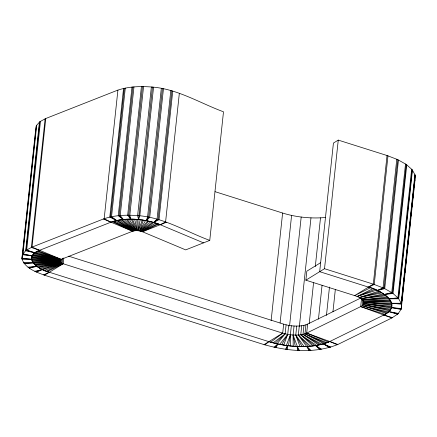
<?xml version="1.0" encoding="UTF-8"?>
<svg xmlns="http://www.w3.org/2000/svg" width="437" height="437" viewBox="0 0 437 437"><rect width="100%" height="100%" fill="white"/><g stroke="black" fill="none" stroke-linecap="round" stroke-linejoin="round"><path stroke-width="0.66" d="M35.594 130.035L36.337 125.659L39.8 121.737L45.77 118.514L117.116 90.393C128.418 86.368 140.621 86.133 152.458 87.061C177.875 89.148 200.048 103.148 223.498 111.796L209.755 240.399C186.304 231.752 164.132 217.752 138.715 215.67C126.877 214.736 114.674 214.977 103.372 218.997L32.027 247.118L26.056 250.341L22.593 254.263L21.85 258.638C24.996 268.34 35.894 271.918 44.525 275.223L264.041 344.618C287.846 351.261 314.438 353.91 337.856 344.465L391.863 317.967L398.025 313.842L401.27 309.003L401.406 303.726L415.15 175.122L412.173 169.698L406.252 164.432L397.714 159.62L387.04 155.523L338.26 140.102L333.426 143.079L319.682 271.683L368.462 287.104C380.387 289.179 404.17 305.266 383.779 315.022L329.771 341.516C310.488 349.371 288.491 347.158 268.875 341.641L49.359 272.251C38.817 270.252 21.533 257.06 39.592 250.292L110.943 222.171C126.927 216.943 144.713 218.877 160.264 224.722L203.511 242.857M415.013 180.399L415.15 175.122M153.545 87.22L139.802 215.823L138.551 219.571L152.458 87.061M35.676 129.554L21.932 258.163L31.644 259.294L22.074 259.141M22.287 257.109L22.506 255.077M36.337 125.659L22.511 254.744L32.223 255.874L22.97 253.831L36.713 125.228M39.417 122.163L25.674 250.772L34.927 252.81L26.706 249.986L40.45 121.382M39.8 121.737L26.056 250.341L34.927 252.81M45.115 118.864L31.371 247.468L39.592 250.292A35.206 13.924 6.1 0 0 49.359 272.251L43.547 274.846M45.77 118.514L32.027 247.118L61.218 259.36A7.041 2.786 6.1 0 0 63.168 263.751L282.69 333.147A18.305 7.243 6.1 0 0 306.676 333.098L337.856 344.465M60.929 259.288L60.585 262.506L37.844 266.931M61.704 259.108L61.289 262.965L41.712 269.154M62.715 258.24L62.163 263.385L46.338 271.148M44.525 275.223L63.168 263.751L63.786 257.967M117.908 90.159L104.164 218.762L110.943 222.171A35.206 13.924 6.1 0 1 160.264 224.722L165.59 221.936L179.334 93.332M123.545 88.487L109.802 217.091L116.581 220.499L111.533 216.719L125.277 88.11M124.337 88.252L110.594 216.861L116.581 220.499M131.985 87.094L118.241 215.698L123.294 219.483L120.224 215.512L133.968 86.908M132.924 86.952L119.181 215.556L123.294 219.483M141.419 86.592L127.675 215.195L130.739 219.166L129.811 215.206L143.555 86.602M142.462 86.548L128.718 215.151L130.739 219.166M151.36 87.007L137.617 215.61L138.551 219.571M161.329 88.318L147.58 216.927L146.329 220.674L149.705 217.326L163.449 88.716M162.417 88.476L148.673 217.08L146.329 220.674M170.807 90.464L157.063 219.068L153.693 222.417L159.013 219.636L172.757 91.033M171.839 90.71L158.096 219.314L153.693 222.417M271.12 320.66L282.619 213.037L215.075 191.685M280.095 323.025L291.599 215.403M270.754 342.166L282.69 333.147L283.651 324.145L68.68 256.186M286.093 324.822L285.132 333.824L277.063 343.788M288.677 325.368L287.715 334.371L283.695 345.055M289.545 326.007L301.191 217.031M291.348 325.762L290.387 334.764L288.425 345.754M294.052 326.002L293.09 335.004L293.2 346.175M296.718 326.078L295.756 335.081L300.001 346.497M299.301 325.991L298.34 334.993L306.616 346.399M299.4 326.155L310.975 217.855M391.863 317.967L360.683 306.599A18.305 7.243 6.1 0 0 354.653 295.603L305.867 280.183L306.829 271.18L320.643 262.681M301.732 325.74L300.771 334.742L312.903 345.891M303.966 325.336L303.005 334.338L318.726 344.984M305.949 324.784L304.988 333.786L323.954 343.69M328.471 342.045L306.676 333.098L307.637 324.096L361.038 297.892M309.221 323.424L313.564 282.815M315.296 266.57L320.507 217.834M318.442 319.179L322.058 285.334M305.867 280.183L324.516 268.706L338.26 140.102M326.444 315.481L329.482 287.054M332.956 311.734L335.343 289.398M306.676 333.098L360.683 306.599L361.508 298.881M362.868 299.258L362.186 305.687L386.428 313.411M387.04 155.523L373.296 284.132L354.653 295.603L370.379 287.797M387.974 155.883L374.23 284.487L368.462 287.104A46.469 18.381 6.1 0 1 383.779 315.022L392.404 317.606M396.78 159.259L383.036 287.863L377.268 290.479L384.718 288.644L398.462 160.04M397.714 159.62L383.97 288.223L377.268 290.479M405.509 164.012L391.76 292.615L384.314 294.451L393.027 293.495L406.771 164.891M406.252 164.432L392.508 293.036L398.429 298.302L401.406 303.726L391.65 303.267L401.144 303.251L414.888 174.647M411.654 169.234L397.91 297.843L389.198 298.793L398.691 298.777L412.435 170.173M412.173 169.698L398.429 298.302L389.198 298.793M415.139 175.581L401.395 304.185L391.65 303.267M401.128 308.074L400.986 309.423L391.541 307.626L401.281 308.538L415.024 179.935M401.417 305.365L401.636 303.333M401.854 301.306L402.073 299.274M402.286 297.242L402.433 295.887M402.723 293.183L402.941 291.151M403.154 289.119L403.373 287.087M403.591 285.061L403.804 283.029M404.023 280.996L404.241 278.964M404.46 276.938L404.673 274.906M404.891 272.874L405.11 270.842M405.328 268.815L405.541 266.783M405.76 264.751L405.978 262.724M406.192 260.692L406.41 258.66M406.628 256.628L406.847 254.602M407.06 252.57L407.279 250.538M407.497 248.506L407.716 246.479M407.929 244.447L408.147 242.415M408.366 240.383L408.579 238.356M408.797 236.324L409.016 234.292M409.234 232.266L409.447 230.233M409.666 228.201L409.955 225.492M410.103 224.143L410.316 222.111M410.534 220.079L410.753 218.047M410.966 216.02L411.255 213.311M411.403 211.956L411.692 209.252M411.911 207.22L412.053 205.865M412.342 203.156L412.561 201.129M412.774 199.097L412.992 197.065M413.211 195.033L413.353 193.684M413.642 190.974L413.861 188.942M414.079 186.91L414.298 184.884M414.511 182.852L414.729 180.82M137.923 219.554L138.398 230.752L140.119 219.735M286.552 349.458L287.448 345.634L287.59 349.545M138.398 230.752L142.298 220.057M147.668 220.98L139.49 230.911L143.385 220.215M286.366 345.449L290.387 334.764L290.501 345.94M275.938 347.655L277.85 344.006L273.972 347.229M285.536 349.283L287.448 345.634M139.49 230.911L145.565 220.532M281.641 344.749L287.715 334.371L279.653 344.334M152.797 222.209L140.539 231.135L148.722 221.204M274.922 347.481L277.85 344.006M275.075 343.367L285.132 333.824L273.196 342.848M140.539 231.135L150.825 221.646M264.997 344.869L268.875 341.641A46.469 18.381 6.1 0 0 329.771 341.516L337.178 344.722M157.566 223.722L141.528 231.419L153.786 222.493M264.041 344.618L282.69 333.147M141.528 231.419L155.763 223.056M376.47 290.19L357.144 296.505L372.876 288.699M47.343 271.514L63.168 263.751M158.467 224.055L142.429 231.752A7.041 2.786 6.1 0 0 132.564 231.239L103.372 218.997M36.555 272.136L42.367 269.542L34.807 271.311M357.144 296.505L374.793 289.398M44.328 270.416L62.163 263.385L42.586 269.574M166.508 222.258L142.429 231.752L185.676 249.888L209.755 240.399M35.577 271.759L42.367 269.542M381.709 292.877L359.323 297.531L378.65 291.217M359.323 297.531L380.321 292.009M39.969 268.313L61.289 262.965L38.554 267.389M29.317 268.116L36.877 266.346L28.039 267.182M385.964 295.794L361.126 298.662L383.517 294.008M384.314 294.451L392.508 293.036L383.97 288.223L373.296 284.132L324.516 268.706M361.126 298.662L384.904 294.871M28.552 267.668L36.877 266.346M36.424 266.007L60.585 262.506L35.375 265.03M389.116 298.853L362.508 299.858L387.346 296.991M34.851 264.543L60.055 262.014L33.146 262.571M24.39 263.691L33.228 262.856L23.658 262.703M362.508 299.858L388.411 297.908M33.796 263.571L60.055 262.014M23.877 263.205L33.228 262.856M391.071 301.978L363.426 301.088L390.033 300.088M32.819 262.069L59.732 261.517L31.934 260.081M363.426 301.088L390.744 301.033M32.169 261.069L59.732 261.517M391.787 305.081L363.857 302.322L391.503 303.212M31.819 259.583L59.612 261.02L31.781 257.639M21.85 258.638L31.644 259.294M363.857 302.322L391.836 304.157M31.584 258.589L59.612 261.02M391.235 308.074L363.792 303.518L391.721 306.277M31.874 257.158L59.711 260.545L32.682 255.312M363.792 303.518L391.667 307.2M391.541 307.626L401.27 309.003M32.065 256.202L59.711 260.545M389.433 310.876L363.229 304.649L390.673 309.205M22.593 254.263L32.223 255.874M397.49 314.203L388.864 311.614L398.309 313.416M32.988 254.869L60.016 260.097L34.61 253.181M363.229 304.649L390.236 310.079M33.6 253.979L60.016 260.097M388.389 311.909L362.186 305.687L387.581 312.706M388.864 311.614L398.025 313.842M35.118 252.788L60.525 259.698L37.516 251.308M36.134 251.991L60.525 259.698M360.683 306.599L384.931 314.318M38.21 250.969L61.218 259.36L132.564 231.239L112.473 221.679M326.778 342.739L304.988 333.786L325.478 343.264M329.312 347.546L323.407 343.914L330.814 347.115M113.232 221.433L133.329 230.993L116.521 220.565M323.407 343.914L330.137 347.366M321.971 344.247L303.005 334.338L320.441 344.673M114.762 220.936L133.329 230.993M319.764 349.48L315.618 345.58L321.528 349.207M117.4 220.385L134.208 230.807L121.098 219.773M316.492 345.388L300.771 334.742L314.777 345.7M119.154 220.013L134.208 230.807M315.618 345.58L320.703 349.387M122.07 219.658L135.18 230.692L126.091 219.319M310.472 346.142L298.34 334.993L308.598 346.333M308.954 350.43L306.763 346.437L310.904 350.337M124.01 219.418L135.18 230.692M306.763 346.437L309.964 350.43M127.129 219.27L136.218 230.643L131.373 219.216M304.037 346.486L295.756 335.081L302.054 346.557M129.21 219.172L136.218 230.643M297.373 350.365L297.231 346.459L299.421 350.452M132.46 219.237L137.3 230.665L136.825 219.461M297.329 346.421L293.09 335.004L295.275 346.361M297.231 346.459L298.411 350.452M134.623 219.281L137.3 230.665M307.637 324.096A18.305 7.243 6.1 0 1 283.651 324.145M325.68 217.44A46.469 18.381 6.1 0 1 282.619 213.037"/></g></svg>
